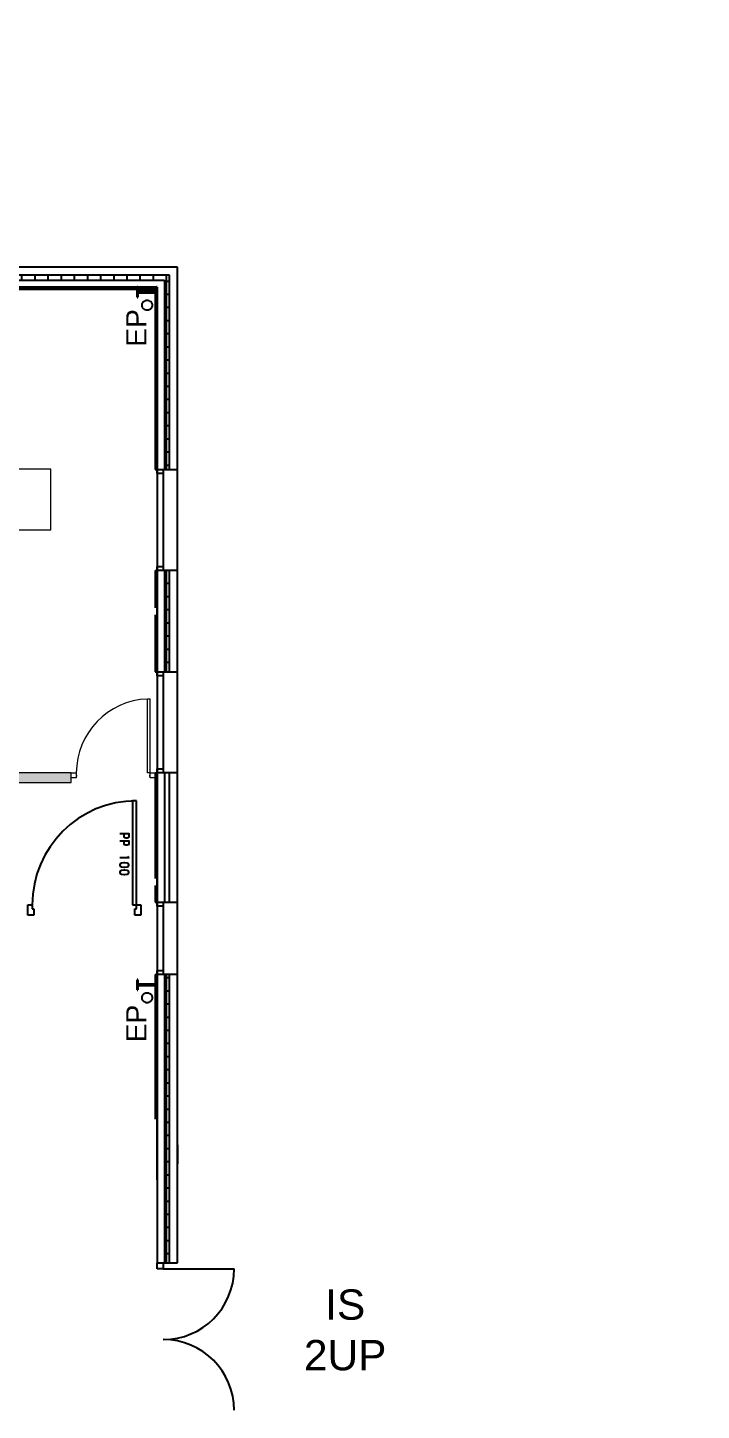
# Model space of a CAD drawing. Header units: millimetres. Extents: x 15590 to 15992, y 1055 to 1132.
# Drawn here: x 15924.69 to 15931.35, y 1104.24 to 1117.92 of the extents above; entities that cross this region are included whole.
import ezdxf

# ---------------------------------------------------------------- set-up
doc = ezdxf.new("R2010")
doc.units = ezdxf.units.MM
doc.header["$MEASUREMENT"] = 0
doc.linetypes.add('Court', pattern=[0.25, 0.05, -0.075, 0.05, -0.075])
doc.linetypes.add('Tirets', pattern=[0.004586, 0.002822, -0.001764])
doc.layers.get('0').update_dxf_attribs({"lineweight": 9})
for name, color, linetype in [('59', 7, 'Continuous'), ('Cotation', 7, 'Continuous'), ('EP', 7, 'Continuous'), ('Gondoles.VETTI', 7, 'Continuous'), ('murs exterieurs.P', 7, 'Continuous'), ('murs interieurs.P', 7, 'Continuous'), ('structure', 7, 'Continuous'), ('surgeles', 4, 'Continuous')]:
    doc.layers.add(name, color=color, linetype=linetype)
for name, color, linetype, lineweight in [('DM cloison', 7, 'Continuous', 9), ('DM Divers', 7, 'Continuous', 9), ('DM locaux sociaux', 7, 'Continuous', 9), ('DM porte', 7, 'Continuous', 9)]:
    doc.layers.add(name, color=color, linetype=linetype, lineweight=lineweight)
doc.styles.add('GENERATED_STYLE_2', font='')
doc.styles.get("Standard").update_dxf_attribs({"font": 'swiss.ttf', "height": 0.2})
doc.styles.get('GENERATED_STYLE_2').set_extended_font_data('Arial Occidental')
pattern_1 = [(90, (15888.23031, 1074.85421), (-0.13, 8e-18), []), (180, (15888.23031, 1074.85421), (-8e-18, -0.13), [])]

# ---------------------------------------------------------------- blocks, each defined once
blk = doc.blocks.new('2 UP')
at = {"layer": 'DM Divers', "insert": (66, -204), "char_height": 300, "width": 1121.01, "attachment_point": 2}
blk.add_mtext('{\\fArial|b0|i0|c0|p34;\\C1;IS \\P2UP}', dxfattribs=at)
blk = doc.blocks.new('PP100')
at = {"layer": '59', "color": 105, "linetype": 'Continuous'}
for p, q in [((107.5, 113), (103.5, 113)), ((103.5, 113), (103.5, 10)), ((107.5, 10), (107.5, 113)), ((0, 10), (4.5, 10)), ((0, 0), (0, 10)), ((6, 0), (0, 0)), ((4.5, 10), (4.5, 6)), ((4.5, 6), (6, 6)), ((6, 6), (6, 0)), ((103.5, 10), (107.5, 10)), ((106, 6), (107.5, 6)), ((106, 0), (106, 6)), ((112, 0), (106, 0)), ((107.5, 6), (107.5, 10)), ((107.5, 10), (112, 10)), ((112, 10), (112, 0))]:
    blk.add_line(p, q, dxfattribs=at)
for points in [[(91, 80.5, 0), (100, 80.5, 0), (100, 77.7, 0), (99.6, 76.8, 0), (99.2, 76.5, 0), (98.3, 76.2, 0), (97, 76.2, 0), (96.2, 76.5, 0), (95.7, 76.8, 0), (95.3, 77.7, 0), (95.3, 80.5, 0)], [(91, 73.3, 0), (100, 73.3, 0), (100, 70.5, 0), (99.6, 69.6, 0), (99.2, 69.3, 0), (98.3, 69, 0), (97, 69, 0), (96.2, 69.3, 0), (95.7, 69.6, 0), (95.3, 70.5, 0), (95.3, 73.3, 0)], [(98.7, 58.2, 0), (99.2, 57.6, 0), (100, 56.7, 0), (91, 56.7, 0)], [(100, 49.8, 0), (99.6, 50.7, 0), (98.3, 51.3, 0), (96.2, 51.7, 0), (94.9, 51.7, 0), (92.7, 51.3, 0), (91.4, 50.7, 0), (91, 49.8, 0), (91, 49.2, 0), (91.4, 48.3, 0), (92.7, 47.7, 0), (94.9, 47.4, 0), (96.2, 47.4, 0), (98.3, 47.7, 0), (99.6, 48.3, 0), (100, 49.2, 0), (100, 49.8, 0)], [(100, 42.6, 0), (99.6, 43.5, 0), (98.3, 44.1, 0), (96.2, 44.5, 0), (94.9, 44.5, 0), (92.7, 44.1, 0), (91.4, 43.5, 0), (91, 42.6, 0), (91, 42, 0), (91.4, 41.1, 0), (92.7, 40.5, 0), (94.9, 40.2, 0), (96.2, 40.2, 0), (98.3, 40.5, 0), (99.6, 41.1, 0), (100, 42, 0), (100, 42.6, 0)]]:
    blk.add_polyline3d(points, dxfattribs=at)
blk.add_arc((107.5, 10), 103, 90, 180, dxfattribs=at)
blk = doc.blocks.new('*U503')
at = {"layer": 'DM cloison'}
blk.add_hatch(color=2, dxfattribs=at).paths.add_polyline_path([(-1250, 96), (-1250, 0), (3037, 0), (3037, 96)])
blk.add_lwpolyline([(-1250, 0), (3037, 0), (3037, 96), (-1250, 96)], close=True, dxfattribs=at)
blk = doc.blocks.new('Porte 73')
at = {"layer": 'DM porte'}
for p, q in [((-75, 780), (-50, 780)), ((-75, 50), (-75, 780)), ((-50, 50), (-50, 780)), ((-830, 0), (-830, 50)), ((-830, 50), (-780, 50)), ((-780, 0), (-830, 0)), ((-780, 50), (-780, 0)), ((-775, 25), (-780, 25)), ((-780, 15), (-775, 15)), ((-775, 15), (-775, 25)), ((-50, 50), (-75, 50)), ((-55, 15), (-55, 25)), ((-55, 25), (-50, 25)), ((-50, 15), (-55, 15)), ((-50, 50), (0, 50)), ((-50, 0), (-50, 50)), ((0, 0), (-50, 0)), ((0, 50), (0, 0))]:
    blk.add_line(p, q, dxfattribs=at)
blk.add_arc((-50, 50), 730, 91.9626, 180, dxfattribs=at)
blk = doc.blocks.new('Table')
at = {"layer": 'DM locaux sociaux'}
for p, q in [((1852, 600), (0, 600)), ((0, 600), (0, 0)), ((1852, 0), (1852, 600)), ((0, 0), (1852, 0))]:
    blk.add_line(p, q, dxfattribs=at)
blk.add_text('Table', height=150, dxfattribs=at).set_placement((649, 173))

msp = doc.modelspace()

# ---------------------------------------------------------------- hatches: boundary and pattern name
at = {"layer": 'murs exterieurs.P', "linetype": 'Continuous', "ltscale": 1000}
h = msp.add_hatch(dxfattribs=at)
h.set_pattern_fill('ISOLANT_POLYSTYRENE_0005', color=256, scale=0.1, angle=90, style=0, pattern_type=2)
h.set_pattern_definition(pattern_1)
h.paths.add_polyline_path([(15926.088, 1115.473), (15920.292, 1115.473), (15920.292, 1115.423), (15926.038, 1115.423)], flags=0)
h = msp.add_hatch(dxfattribs=at)
h.set_pattern_fill('ISOLANT_POLYSTYRENE_0005', color=256, scale=0.1, angle=90, style=0, pattern_type=2)
h.set_pattern_definition(pattern_1)
h.paths.add_polyline_path([(15926.088, 1113.55), (15926.088, 1115.473), (15926.038, 1115.423), (15926.038, 1113.55)], flags=0)
h = msp.add_hatch(dxfattribs=at)
h.set_pattern_fill('ISOLANT_POLYSTYRENE_0005', color=256, scale=0.1, angle=90, style=0, pattern_type=2)
h.set_pattern_definition(pattern_1)
h.paths.add_polyline_path([(15926.088, 1111.55), (15926.088, 1112.55), (15926.038, 1112.55), (15926.038, 1111.55)], flags=0)
h = msp.add_hatch(dxfattribs=at)
h.set_pattern_fill('ISOLANT_POLYSTYRENE_0005', color=256, scale=0.1, angle=90, style=0, pattern_type=2)
h.set_pattern_definition(pattern_1)
h.paths.add_polyline_path([(15926.088, 1105.704), (15926.088, 1108.555), (15926.038, 1108.555), (15926.038, 1105.704)], flags=0)

# ---------------------------------------------------------------- linework, layer by layer
msp.add_circle((15910.63, 1093.156), 38.441)
at = {"layer": 'Cotation', "linetype": 'Continuous', "ltscale": 1000}
for p, q in [((15925.948, 1107.905), (15925.948, 1107.717)), ((15925.968, 1107.905), (15925.968, 1107.717))]:
    msp.add_line(p, q, dxfattribs=at)
at = {"layer": 'EP', "linetype": 'Tirets', "ltscale": 1000}
for centre in [(15925.868, 1115.175), (15925.868, 1108.325)]:
    msp.add_circle(centre, 0.05, dxfattribs=at)
at = {"layer": 'Gondoles.VETTI', "linetype": 'Continuous', "ltscale": 1000}
for p, q in [((15925.968, 1106.954), (15925.968, 1107.054)), ((15925.968, 1107.054), (15925.968, 1106.524)), ((15925.968, 1106.524), (15925.968, 1106.954))]:
    msp.add_line(p, q, dxfattribs=at)
at = {"layer": 'murs exterieurs.P', "linetype": 'Continuous', "ltscale": 1000}
for p, q in [((15926.088, 1115.473), (15920.292, 1115.473)), ((15926.088, 1113.55), (15926.088, 1115.473)), ((15925.968, 1113.55), (15925.968, 1112.55)), ((15925.968, 1113.51), (15925.968, 1113.55)), ((15925.968, 1113.55), (15926.028, 1113.55)), ((15926.028, 1113.51), (15925.968, 1113.51)), ((15925.968, 1113.51), (15925.968, 1112.59)), ((15926.028, 1113.55), (15926.028, 1113.51)), ((15926.028, 1113.51), (15926.028, 1112.59)), ((15926.038, 1113.55), (15926.088, 1113.55)), ((15926.088, 1113.55), (15926.168, 1113.55)), ((15926.168, 1112.55), (15926.168, 1113.55)), ((15925.968, 1112.55), (15925.968, 1112.59)), ((15925.968, 1112.59), (15926.028, 1112.59)), ((15926.028, 1112.55), (15925.968, 1112.55)), ((15926.028, 1112.59), (15926.028, 1112.55)), ((15926.088, 1112.55), (15926.038, 1112.55)), ((15926.168, 1112.55), (15926.088, 1112.55)), ((15926.088, 1111.55), (15926.088, 1112.55)), ((15925.968, 1111.55), (15925.968, 1110.55)), ((15925.968, 1111.51), (15925.968, 1111.55)), ((15925.968, 1111.55), (15926.028, 1111.55)), ((15926.028, 1111.55), (15926.028, 1111.51)), ((15926.038, 1111.55), (15926.088, 1111.55)), ((15926.088, 1111.55), (15926.168, 1111.55)), ((15926.168, 1110.55), (15926.168, 1111.55)), ((15926.028, 1111.51), (15925.968, 1111.51)), ((15925.968, 1111.51), (15925.968, 1110.59)), ((15926.028, 1111.51), (15926.028, 1110.59)), ((15925.968, 1110.55), (15925.968, 1110.59)), ((15925.968, 1110.59), (15926.028, 1110.59)), ((15926.028, 1110.59), (15926.028, 1110.55)), ((15926.028, 1110.55), (15925.968, 1110.55)), ((15926.088, 1110.55), (15926.038, 1110.55)), ((15926.168, 1110.55), (15926.088, 1110.55)), ((15926.088, 1109.27), (15926.088, 1110.55)), ((15925.968, 1109.27), (15925.968, 1108.555)), ((15925.968, 1109.23), (15925.968, 1109.27)), ((15925.968, 1109.27), (15926.028, 1109.27)), ((15926.028, 1109.23), (15925.968, 1109.23)), ((15925.968, 1109.23), (15925.968, 1108.595)), ((15926.028, 1109.27), (15926.028, 1109.23)), ((15926.028, 1109.23), (15926.028, 1108.595)), ((15926.038, 1109.27), (15926.088, 1109.27)), ((15926.088, 1109.27), (15926.168, 1109.27)), ((15926.168, 1108.555), (15926.168, 1109.27)), ((15925.968, 1108.555), (15925.968, 1108.595)), ((15925.968, 1108.595), (15926.028, 1108.595)), ((15926.028, 1108.555), (15925.968, 1108.555)), ((15926.028, 1108.595), (15926.028, 1108.555)), ((15926.088, 1108.555), (15926.038, 1108.555)), ((15926.168, 1108.555), (15926.088, 1108.555)), ((15926.088, 1105.704), (15926.088, 1108.555)), ((15925.968, 1105.644), (15925.968, 1105.704)), ((15925.968, 1105.704), (15926.028, 1105.704)), ((15926.028, 1105.644), (15925.968, 1105.644)), ((15926.028, 1105.704), (15926.028, 1105.644)), ((15926.028, 1105.644), (15926.728, 1105.644)), ((15926.038, 1105.704), (15926.088, 1105.704)), ((15926.088, 1105.704), (15926.168, 1105.704))]:
    msp.add_line(p, q, dxfattribs=at)
at = {"layer": 'murs exterieurs.P', "color": 31, "linetype": 'Continuous', "lineweight": 25, "ltscale": 1000}
for p, q in [((15920.292, 1115.423), (15926.038, 1115.423)), ((15926.038, 1115.423), (15926.038, 1113.55)), ((15925.968, 1113.55), (15926.038, 1113.55)), ((15926.038, 1112.55), (15925.968, 1112.55)), ((15926.038, 1112.55), (15926.038, 1111.55)), ((15925.968, 1111.55), (15926.038, 1111.55)), ((15926.038, 1110.55), (15925.968, 1110.55)), ((15926.038, 1110.55), (15926.038, 1109.27)), ((15925.968, 1109.27), (15926.038, 1109.27)), ((15926.038, 1108.555), (15925.968, 1108.555)), ((15926.038, 1108.555), (15926.038, 1105.704)), ((15925.968, 1105.704), (15926.038, 1105.704))]:
    msp.add_line(p, q, dxfattribs=at)
at = {"layer": 'murs exterieurs.P', "linetype": 'Continuous', "ltscale": 1000, "flags": 128}
for points in [[(15926.168, 1115.553), (15919.242, 1115.553)], [(15926.168, 1113.55), (15926.168, 1115.553)], [(15926.168, 1111.55), (15926.168, 1112.55)], [(15926.168, 1109.27), (15926.168, 1110.55)], [(15926.168, 1105.704), (15926.168, 1108.555)]]:
    msp.add_lwpolyline(points, dxfattribs=at)
at = {"layer": 'murs exterieurs.P', "color": 31, "linetype": 'Continuous', "lineweight": 25, "ltscale": 1000, "flags": 128}
for points in [[(15922.533, 1115.353), (15925.968, 1115.353)], [(15925.968, 1115.353), (15925.968, 1113.55)], [(15925.968, 1112.55), (15925.968, 1111.55)], [(15925.968, 1110.55), (15925.968, 1109.27)], [(15925.968, 1108.555), (15925.968, 1105.704)]]:
    msp.add_lwpolyline(points, dxfattribs=at)
at = {"layer": 'murs exterieurs.P', "linetype": 'Continuous', "ltscale": 1000}
for centre, start, end in [((15926.028, 1105.644), 270, 0), ((15926.028, 1104.244), 0, 90)]:
    msp.add_arc(centre, 0.7, start, end, dxfattribs=at)
at = {"layer": 'murs interieurs.P', "linetype": 'Continuous', "ltscale": 1000}
for p, q in [((15925.948, 1113.55), (15925.968, 1113.55)), ((15925.948, 1113.55), (15925.968, 1113.55)), ((15925.948, 1112.55), (15925.968, 1112.55)), ((15925.948, 1112.55), (15925.968, 1112.55)), ((15925.948, 1111.55), (15925.968, 1111.55)), ((15925.948, 1111.55), (15925.968, 1111.55)), ((15925.948, 1110.55), (15925.968, 1110.55)), ((15925.948, 1110.55), (15925.968, 1110.55)), ((15925.948, 1109.27), (15925.968, 1109.27)), ((15925.948, 1109.27), (15925.968, 1109.27)), ((15925.948, 1108.555), (15925.968, 1108.555)), ((15925.948, 1108.555), (15925.968, 1108.555))]:
    msp.add_line(p, q, dxfattribs=at)
at = {"layer": 'murs interieurs.P', "linetype": 'Court', "ltscale": 1000, "flags": 128}
for points in [[(15925.968, 1115.353), (15922.533, 1115.353)], [(15925.968, 1113.55), (15925.968, 1115.353)], [(15922.533, 1115.333), (15925.948, 1115.333)], [(15925.948, 1115.333), (15925.948, 1113.55)], [(15925.948, 1112.55), (15925.948, 1112.182)], [(15925.968, 1111.55), (15925.968, 1112.55)], [(15925.948, 1112.112), (15925.948, 1111.55)], [(15925.948, 1110.55), (15925.948, 1109.506)], [(15925.968, 1109.27), (15925.968, 1110.55)], [(15925.948, 1109.436), (15925.948, 1109.27)], [(15925.948, 1108.555), (15925.948, 1107.124)], [(15925.968, 1107.054), (15925.968, 1108.555)]]:
    msp.add_lwpolyline(points, dxfattribs=at)
at = {"layer": 'structure', "color": 160, "linetype": 'Continuous', "lineweight": 35, "ltscale": 1000}
for p, q in [((15925.777, 1115.353), (15925.768, 1115.353)), ((15925.768, 1115.353), (15925.768, 1115.253)), ((15925.777, 1115.312), (15925.777, 1115.353)), ((15925.968, 1115.353), (15925.96, 1115.353)), ((15925.96, 1115.353), (15925.96, 1115.312)), ((15925.968, 1115.253), (15925.968, 1115.353)), ((15925.768, 1115.253), (15925.777, 1115.253)), ((15925.777, 1115.253), (15925.777, 1115.295)), ((15925.954, 1115.306), (15925.782, 1115.306)), ((15925.782, 1115.301), (15925.954, 1115.301)), ((15925.96, 1115.295), (15925.96, 1115.253)), ((15925.96, 1115.253), (15925.968, 1115.253)), ((15925.777, 1108.503), (15925.768, 1108.503)), ((15925.768, 1108.503), (15925.768, 1108.403)), ((15925.777, 1108.462), (15925.777, 1108.503)), ((15925.968, 1108.503), (15925.96, 1108.503)), ((15925.96, 1108.503), (15925.96, 1108.462)), ((15925.968, 1108.403), (15925.968, 1108.503)), ((15925.768, 1108.403), (15925.777, 1108.403)), ((15925.777, 1108.403), (15925.777, 1108.445)), ((15925.954, 1108.456), (15925.782, 1108.456)), ((15925.782, 1108.451), (15925.954, 1108.451)), ((15925.96, 1108.445), (15925.96, 1108.403)), ((15925.96, 1108.403), (15925.968, 1108.403))]:
    msp.add_line(p, q, dxfattribs=at)
at = {"layer": 'structure', "linetype": 'Continuous', "ltscale": 1000}
msp.add_line((15926.168, 1106.871), (15926.168, 1106.683), dxfattribs=at)
at = {"layer": 'structure', "color": 160, "linetype": 'Continuous', "lineweight": 35, "ltscale": 1000}
for centre, start, end in [((15925.782, 1115.312), 180, 270), ((15925.782, 1115.295), 90, 180), ((15925.954, 1115.312), 270, 0), ((15925.954, 1115.295), 0, 90), ((15925.782, 1108.462), 180, 270), ((15925.782, 1108.445), 90, 180), ((15925.954, 1108.462), 270, 0), ((15925.954, 1108.445), 0, 90)]:
    msp.add_arc(centre, 0.0056, start, end, dxfattribs=at)

# ---------------------------------------------------------------- block references
at = {"layer": 'DM cloison', "xscale": 0.001, "yscale": 0.001, "zscale": 0.001}
for name, p in [('Table', (15923.065, 1112.952)), ('Porte 73', (15925.948, 1110.5)), ('*U503', (15922.081, 1110.454)), ('2 UP', (15927.76, 1105.644))]:
    msp.add_blockref(name, p, dxfattribs=at)
at = {"layer": 'surgeles', "xscale": 0.00999999999839929, "yscale": 0.00999999999839929, "zscale": 0.00999999999839929}
msp.add_blockref('PP100', (15924.687, 1109.143), dxfattribs=at)

# ---------------------------------------------------------------- texts
at = {"layer": 'EP', "linetype": 'Continuous', "char_height": 0.2, "attachment_point": 5, "rotation": 90, "style": 'GENERATED_STYLE_2'}
for insert in [(15925.761, 1114.95), (15925.761, 1108.07)]:
    msp.add_mtext('{EP}', dxfattribs=dict(at, insert=insert))

doc.saveas('drawing.dxf')
